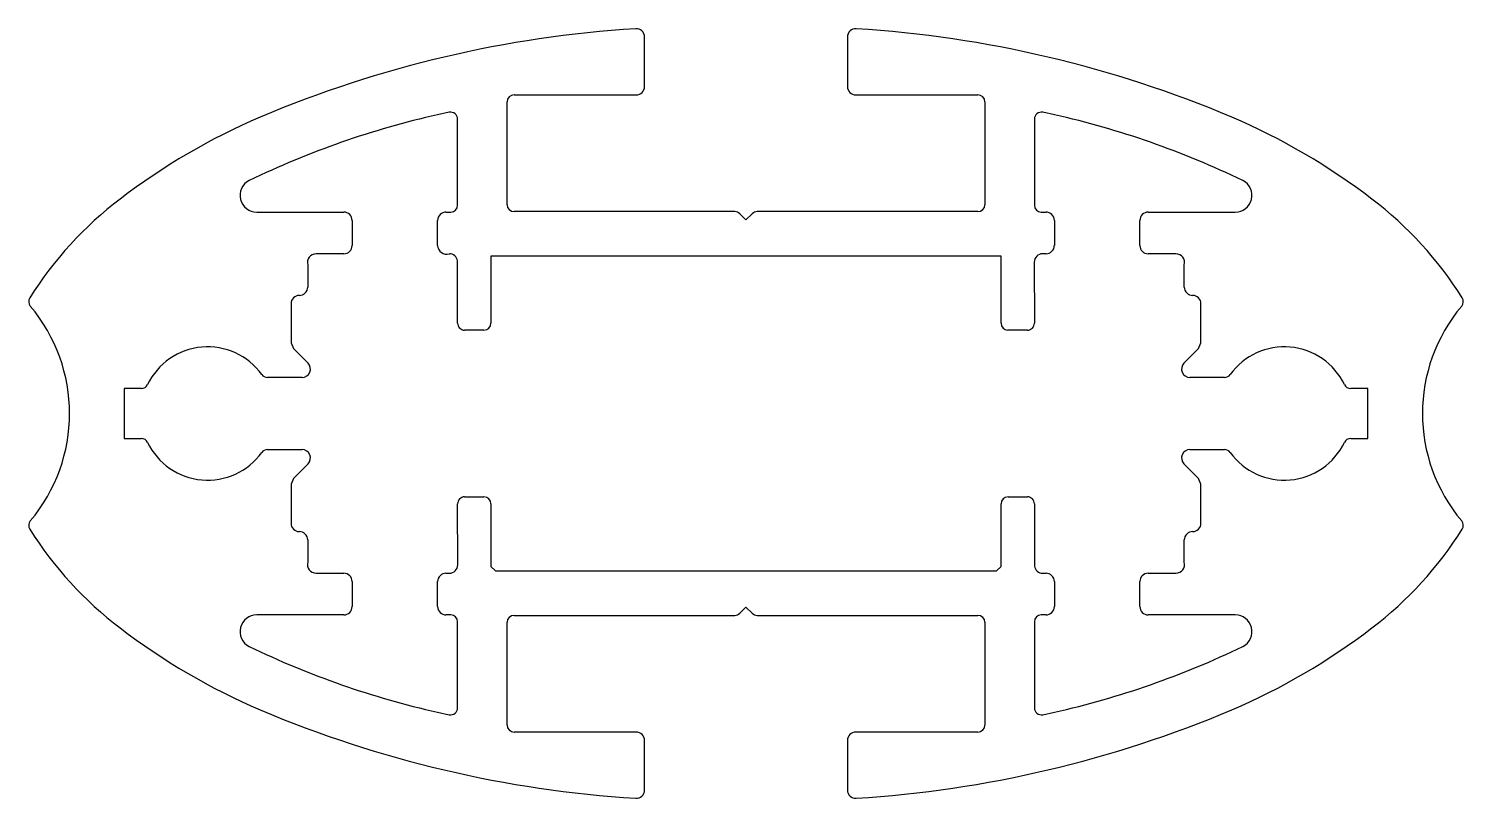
# Model space of a CAD drawing. Extents: x 1392 to 1443.6, y 322.6 to 350.3.
import ezdxf

# ---------------------------------------------------------------- set-up
doc = ezdxf.new("R2010")
doc.units = 0
doc.layers.get('0').update_dxf_attribs({"linetype": 'CONTINUOUS'})

msp = doc.modelspace()

# ---------------------------------------------------------------- linework, layer by layer
for p, q in [((1414.143, 348.255), (1414.143, 350.04)), ((1421.443, 350.04), (1421.443, 348.255)), ((1409.195, 344.005), (1409.195, 347.705)), ((1409.445, 347.955), (1413.843, 347.955)), ((1421.743, 347.955), (1426.142, 347.955)), ((1426.392, 347.705), (1426.392, 344.005)), ((1407.113, 347.33), (1406.695, 347.241)), ((1407.414, 343.989), (1407.415, 347.086)), ((1428.172, 347.086), (1428.173, 343.989)), ((1428.892, 347.241), (1428.474, 347.33)), ((1400.183, 343.739), (1403.317, 343.739)), ((1403.617, 343.439), (1403.617, 342.539)), ((1406.695, 342.539), (1406.695, 343.439)), ((1406.995, 343.739), (1407.164, 343.739)), ((1417.39, 343.755), (1409.445, 343.755)), ((1417.793, 343.455), (1417.567, 343.681)), ((1418.02, 343.681), (1417.793, 343.455)), ((1426.142, 343.755), (1418.197, 343.755)), ((1428.423, 343.739), (1428.592, 343.739)), ((1428.892, 343.439), (1428.892, 342.539)), ((1431.97, 342.539), (1431.97, 343.439)), ((1432.27, 343.739), (1435.404, 343.739)), ((1402.017, 341.845), (1402.017, 341.039)), ((1403.317, 342.239), (1402.317, 342.239)), ((1407.413, 339.739), (1407.414, 341.983)), ((1408.613, 342.155), (1408.613, 339.739)), ((1426.973, 342.155), (1408.613, 342.155)), ((1426.973, 339.739), (1426.973, 342.155)), ((1428.17, 341.939), (1428.173, 339.739)), ((1428.592, 342.239), (1428.47, 342.239)), ((1433.27, 342.239), (1432.27, 342.239)), ((1433.57, 341.039), (1433.57, 341.845)), ((1401.417, 340.439), (1401.417, 339.038)), ((1434.17, 339.038), (1434.17, 340.439)), ((1408.363, 339.489), (1407.663, 339.489)), ((1427.923, 339.489), (1427.223, 339.489)), ((1401.417, 339.038), (1401.505, 338.826)), ((1401.505, 338.826), (1402.029, 338.301)), ((1433.558, 338.301), (1434.082, 338.826)), ((1434.082, 338.826), (1434.17, 339.038)), ((1401.817, 337.789), (1400.566, 337.789)), ((1435.02, 337.789), (1433.77, 337.789)), ((1395.417, 337.389), (1395.417, 335.589)), ((1396.03, 337.389), (1395.417, 337.389)), ((1440.17, 337.389), (1439.557, 337.389)), ((1440.17, 335.589), (1440.17, 337.389)), ((1395.417, 335.589), (1396.03, 335.589)), ((1400.566, 335.189), (1401.817, 335.189)), ((1433.77, 335.189), (1435.02, 335.189)), ((1439.557, 335.589), (1440.17, 335.589)), ((1402.029, 334.677), (1401.505, 334.153)), ((1434.082, 334.153), (1433.558, 334.677)), ((1401.505, 334.153), (1401.417, 333.941)), ((1434.17, 333.941), (1434.082, 334.153)), ((1401.417, 333.941), (1401.417, 332.539)), ((1434.17, 332.539), (1434.17, 333.941)), ((1407.417, 331.039), (1407.413, 333.239)), ((1407.663, 333.489), (1408.363, 333.489)), ((1408.613, 333.239), (1408.614, 330.985)), ((1426.973, 330.985), (1426.974, 333.239)), ((1427.224, 333.489), (1427.923, 333.489)), ((1428.173, 333.239), (1428.173, 330.995)), ((1402.017, 331.939), (1402.017, 331.133)), ((1433.57, 331.133), (1433.57, 331.939)), ((1408.614, 330.985), (1408.775, 330.824)), ((1426.812, 330.824), (1426.973, 330.985)), ((1402.317, 330.739), (1403.317, 330.739)), ((1406.995, 330.739), (1407.117, 330.739)), ((1408.775, 330.824), (1426.812, 330.824)), ((1428.47, 330.739), (1428.592, 330.739)), ((1432.27, 330.739), (1433.27, 330.739)), ((1403.617, 330.439), (1403.617, 329.539)), ((1406.695, 329.539), (1406.695, 330.439)), ((1428.892, 330.439), (1428.892, 329.539)), ((1431.97, 329.539), (1431.97, 330.439)), ((1417.567, 329.297), (1417.793, 329.524)), ((1417.793, 329.524), (1418.02, 329.297)), ((1403.317, 329.239), (1400.183, 329.239)), ((1407.164, 329.239), (1406.995, 329.239)), ((1407.415, 325.892), (1407.414, 328.989)), ((1409.195, 325.274), (1409.195, 328.974)), ((1409.445, 329.224), (1417.39, 329.224)), ((1418.197, 329.224), (1426.142, 329.224)), ((1426.392, 328.974), (1426.392, 325.274)), ((1428.173, 328.989), (1428.172, 325.892)), ((1428.592, 329.239), (1428.423, 329.239)), ((1435.404, 329.239), (1432.27, 329.239)), ((1406.695, 325.737), (1407.113, 325.648)), ((1428.474, 325.648), (1428.892, 325.737)), ((1413.843, 325.024), (1409.445, 325.024)), ((1426.142, 325.024), (1421.743, 325.024)), ((1414.143, 322.938), (1414.143, 324.724)), ((1421.443, 324.724), (1421.443, 322.938))]:
    msp.add_line(p, q)
for centre, radius, start, end in [((1416.416, 309.057), 41.364, 93.5917, 112.9197), ((1413.843, 350.04), 0.3, 0, 93.5917), ((1421.743, 350.04), 0.3, 86.4083, 180), ((1419.171, 309.057), 41.364, 67.0803, 86.4083), ((1413.843, 348.255), 0.3, 270, 0), ((1421.743, 348.255), 0.3, 180, 270), ((1409.445, 347.705), 0.25, 90, 180), ((1426.142, 347.705), 0.25, 0, 90), ((1409.512, 325.646), 23.396, 113.1694, 127.5009), ((1413.616, 316.503), 31.508, 102.6893, 115.7936), ((1407.165, 347.086), 0.25, 359.9893, 102.0204), ((1428.422, 347.086), 0.25, 77.9796, 180.0107), ((1421.97, 316.503), 31.508, 64.2064, 77.3107), ((1426.075, 325.646), 23.396, 52.4991, 66.8306), ((1400.183, 344.339), 0.6, 117.4045, 270), ((1435.404, 344.339), 0.6, 270, 62.5955), ((1403.284, 333.61), 13.287, 127.0997, 148.0122), ((1407.164, 343.989), 0.25, 270, 359.9893), ((1409.445, 344.005), 0.25, 180, 270), ((1426.142, 344.005), 0.25, 270, 0), ((1428.423, 343.989), 0.25, 180.0107, 270), ((1432.303, 333.61), 13.287, 31.9878, 52.9003), ((1403.317, 343.439), 0.3, 359.9828, 90), ((1406.995, 343.439), 0.3, 90, 180.0172), ((1417.39, 343.505), 0.25, 45, 90), ((1418.197, 343.505), 0.25, 90, 135), ((1428.592, 343.439), 0.3, 359.9828, 90), ((1432.27, 343.439), 0.3, 90, 180.0172), ((1403.317, 342.539), 0.3, 270.0224, 0.0099), ((1407.023, 342.553), 0.328, 182.4619, 286.658), ((1428.591, 342.539), 0.3, 270.0239, 0.0105), ((1432.27, 342.539), 0.3, 179.9901, 269.9776), ((1402.32, 341.926), 0.313, 90.5088, 194.9593), ((1407.117, 341.939), 0.3, 8.4335, 90), ((1428.47, 341.939), 0.3, 90, 180), ((1433.267, 341.926), 0.313, 345.0407, 89.4912), ((1401.717, 341.039), 0.3, 270, 0.0172), ((1433.87, 341.039), 0.3, 179.9828, 270), ((1392.226, 340.515), 0.25, 147.6625, 219.7063), ((1387.445, 336.489), 6, 319.8839, 40.1161), ((1401.717, 340.439), 0.3, 90, 180), ((1433.87, 340.439), 0.3, 0, 90), ((1448.142, 336.489), 6, 139.8839, 220.1161), ((1443.361, 340.515), 0.25, 320.2937, 32.3375), ((1407.663, 339.739), 0.25, 179.9893, 270), ((1408.363, 339.739), 0.25, 270, 359.988), ((1427.223, 339.739), 0.25, 180.0115, 270), ((1427.923, 339.739), 0.25, 270, 0.0107), ((1398.417, 336.489), 2.4, 35.7963, 154.2807), ((1437.17, 336.489), 2.4, 25.7193, 144.2037), ((1401.817, 338.089), 0.3, 270, 45), ((1433.77, 338.089), 0.3, 135, 270), ((1400.566, 338.039), 0.25, 215.7963, 270), ((1435.02, 338.039), 0.25, 270, 324.2037), ((1396.03, 337.639), 0.25, 270, 334.2807), ((1439.557, 337.639), 0.25, 205.7193, 270), ((1396.03, 335.339), 0.25, 25.7193, 90), ((1398.417, 336.489), 2.4, 205.7193, 324.2037), ((1400.566, 334.939), 0.25, 90, 144.2037), ((1401.817, 334.889), 0.3, 315, 90), ((1433.77, 334.889), 0.3, 90, 225), ((1435.02, 334.939), 0.25, 35.7963, 90), ((1437.17, 336.489), 2.4, 215.7963, 334.2807), ((1439.557, 335.339), 0.25, 90, 154.2807), ((1407.663, 333.239), 0.25, 90, 180.0107), ((1408.363, 333.239), 0.25, 0.0115, 90), ((1427.224, 333.239), 0.25, 90, 179.988), ((1427.923, 333.239), 0.25, 359.9893, 90), ((1392.226, 332.463), 0.25, 140.2937, 212.3375), ((1401.717, 332.539), 0.3, 180, 270), ((1433.87, 332.539), 0.3, 270, 360), ((1443.361, 332.463), 0.25, 327.6625, 39.7063), ((1403.284, 339.368), 13.287, 211.9878, 232.9003), ((1401.717, 331.939), 0.3, 359.9828, 90), ((1433.87, 331.939), 0.3, 90, 180.0172), ((1432.303, 339.368), 13.287, 307.0997, 328.0122), ((1402.32, 331.053), 0.313, 165.0407, 269.4912), ((1407.117, 331.039), 0.3, 270, 360), ((1428.47, 331.039), 0.3, 188.4338, 270), ((1433.267, 331.053), 0.313, 270.5088, 14.9593), ((1403.317, 330.439), 0.3, 359.9901, 89.9776), ((1406.995, 330.439), 0.3, 90, 180.0172), ((1428.592, 330.439), 0.3, 359.9828, 90), ((1432.27, 330.439), 0.3, 90.0224, 180.0099), ((1403.317, 329.539), 0.3, 270, 0.0172), ((1406.995, 329.539), 0.3, 179.9828, 270), ((1428.592, 329.539), 0.3, 270, 0.0172), ((1432.27, 329.539), 0.3, 179.9828, 270), ((1400.183, 328.639), 0.6, 90, 242.5955), ((1407.164, 328.989), 0.25, 0.0107, 90), ((1409.445, 328.974), 0.25, 90, 180), ((1417.39, 329.474), 0.25, 270, 315), ((1418.197, 329.474), 0.25, 225, 270), ((1426.142, 328.974), 0.25, 0, 90), ((1428.423, 328.989), 0.25, 90, 179.9893), ((1435.404, 328.639), 0.6, 297.4045, 90), ((1409.512, 347.332), 23.396, 232.4991, 246.8306), ((1426.075, 347.332), 23.396, 293.1694, 307.5009), ((1413.616, 356.475), 31.508, 244.2064, 257.3107), ((1421.97, 356.475), 31.508, 282.6893, 295.7936), ((1416.416, 363.921), 41.364, 247.0803, 266.4083), ((1407.165, 325.892), 0.25, 257.9796, 0.0107), ((1419.171, 363.921), 41.364, 273.5917, 292.9197), ((1428.422, 325.892), 0.25, 179.9893, 282.0204), ((1409.445, 325.274), 0.25, 180, 270), ((1413.843, 324.724), 0.3, 360, 90), ((1421.743, 324.724), 0.3, 90, 180), ((1426.142, 325.274), 0.25, 270, 0), ((1413.843, 322.938), 0.3, 266.4083, 0), ((1421.743, 322.938), 0.3, 180, 273.5917)]:
    msp.add_arc(centre, radius, start, end)

doc.saveas('drawing.dxf')
